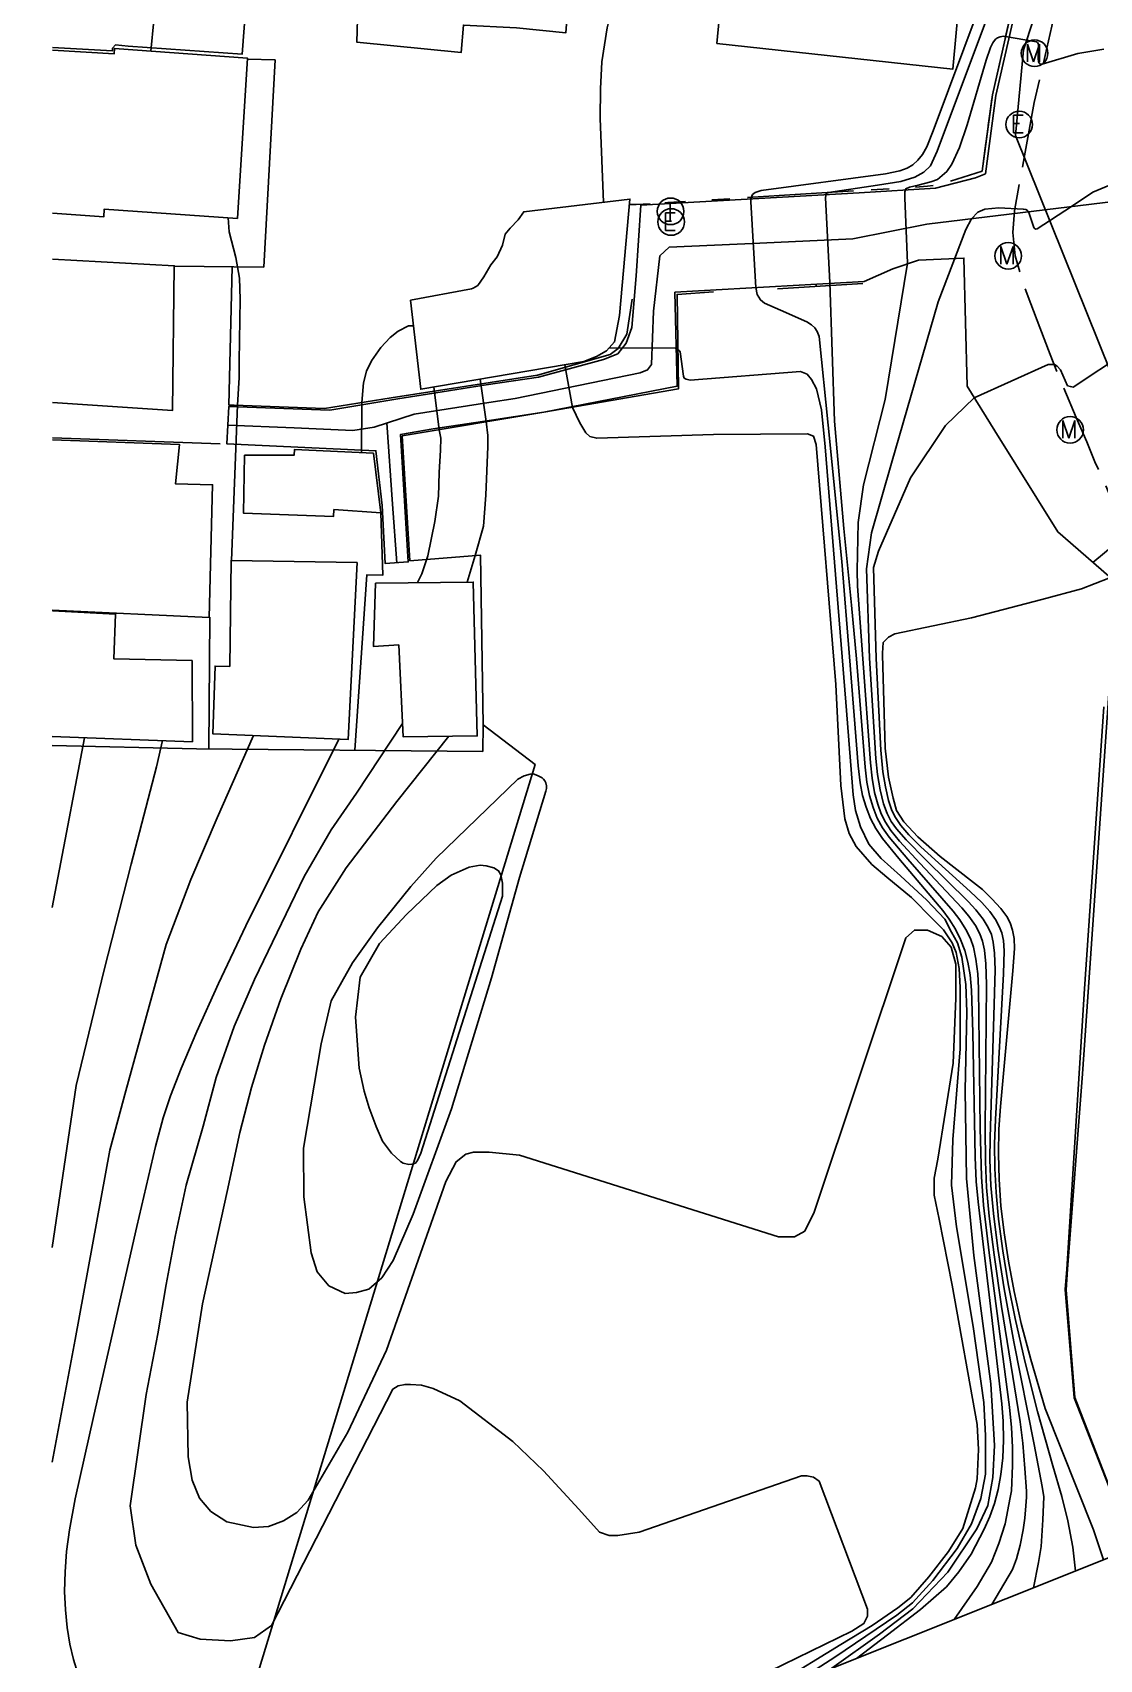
# Model space of a CAD drawing. Header units: feet. Extents: x 197796 to 199821, y 552499 to 555392.
# Drawn here: x 198490.1 to 198550.3, y 554070.7 to 554162.4 of the extents above; entities that cross this region are included whole.
import ezdxf

# ---------------------------------------------------------------- set-up
doc = ezdxf.new("R2010")
doc.units = ezdxf.units.FT
doc.header["$MEASUREMENT"] = 0
doc.linetypes.add('ANYANG1', pattern=[11.5, 6, -1, 1, -1.5, 1, -1])
doc.linetypes.add('ANYANG2', pattern=[6, 5, -1])
for name, color, linetype in [('AAA001', 7, 'CONTINUOUS'), ('AAA008', 7, 'CONTINUOUS'), ('AAC001', 7, 'CONTINUOUS'), ('AAC002', 7, 'CONTINUOUS'), ('AAC006', 7, 'ANYANG1'), ('AD002', 7, 'CONTINUOUS'), ('AD0022', 1, 'CONTINUOUS'), ('AE001', 1, 'ANYANG2'), ('AE200', 1, 'CONTINUOUS'), ('AZ0202', 7, 'CONTINUOUS'), ('AZ0203', 7, 'CONTINUOUS'), ('AZ080', 1, 'CONTINUOUS'), ('CAA001', 7, 'CONTINUOUS'), ('CAA002', 30, 'CONTINUOUS'), ('wipco_지적', 20, 'CONTINUOUS')]:
    doc.layers.add(name, color=color, linetype=linetype)
doc.styles.add('GHS', font='ROMANS', dxfattribs={"bigfont": 'NGSW.shx'})

# ---------------------------------------------------------------- blocks, each defined once
blk = doc.blocks.new('AE200')
at = {"layer": 'AE200'}
blk.add_circle((0, 0), 0.75, dxfattribs=at)
at = {"layer": 'AE200', "style": 'GHS'}
blk.add_text('M', height=1, dxfattribs=at).set_placement((-0.582, -0.477))
blk = doc.blocks.new('AZ0202')
at = {"layer": 'AZ0202'}
blk.add_circle((0, 0), 0.75, dxfattribs=at)
at = {"layer": 'AZ0202', "style": 'GHS'}
blk.add_text('E', height=1, dxfattribs=at).set_placement((-0.496, -0.477))
blk = doc.blocks.new('AZ0203')
at = {"layer": 'AZ0203'}
blk.add_circle((0, 0), 0.75, dxfattribs=at)
at = {"layer": 'AZ0203', "style": 'GHS'}
blk.add_text('T', height=1, dxfattribs=at).set_placement((-0.362, -0.524))

msp = doc.modelspace()

# ---------------------------------------------------------------- linework, layer by layer
at = {"layer": 'AAA001', "color": 255, "flags": 128}
for points in [[(198520.85, 554171.17), (198506.53, 554172.47), (198505.92, 554164.06), (198508.46, 554163.85), (198508.41, 554161.9), (198514.29, 554161.31), (198514.42, 554162.86), (198517.41, 554162.71), (198520.19, 554162.42)], [(198511.44, 554147.35), (198512.01, 554142.33), (198521.21, 554143.89), (198521.92, 554144.18), (198522.48, 554144.5), (198522.94, 554145), (198523.22, 554146.48), (198523.81, 554153.05), (198517.82, 554152.34), (198517.5, 554151.88), (198517.06, 554151.41), (198516.78, 554151.08), (198516.62, 554150.46), (198516.32, 554149.8), (198515.97, 554149.35), (198515.57, 554148.66), (198515.24, 554148.18), (198514.96, 554148.02), (198514.88, 554148)], [(198502.07, 554138.62), (198502.03, 554135.34), (198507.1, 554135.16), (198507.12, 554135.55), (198509.76, 554135.37), (198509.35, 554138.72), (198504.89, 554138.93), (198504.88, 554138.62)], [(198508.43, 554132.57), (198501.32, 554132.68), (198501.25, 554126.7), (198500.42, 554126.72), (198500.29, 554122.91), (198507.92, 554122.58)], [(198509.46, 554131.4), (198509.36, 554127.82), (198510.77, 554127.92), (198511.03, 554122.73), (198515.2, 554122.79), (198514.97, 554131.46)]]:
    msp.add_lwpolyline(points, close=True, dxfattribs=at)
for points in [[(198491.25, 554152.25), (198494.15, 554152.05), (198494.16, 554152.48), (198501.68, 554151.96), (198502.25, 554160.99), (198494.75, 554161.54), (198494.73, 554161.23), (198491.25, 554161.45)], [(198491.25, 554141.59), (198498.02, 554141.14), (198498.12, 554149.29), (198491.25, 554149.67)], [(198491.24, 554129.88), (198500.08, 554129.46), (198500.28, 554136.95), (198498.18, 554137), (198498.41, 554139.22), (198491.25, 554139.48)], [(198491.24, 554122.75), (198499.14, 554122.46), (198499.12, 554127.03), (198494.72, 554127.13), (198494.81, 554129.65), (198491.26, 554129.84)]]:
    msp.add_lwpolyline(points, dxfattribs=at)
at = {"layer": 'AAA008', "color": 255, "flags": 128}
for points in [[(198543.127, 554177.746), (198534.881, 554178.596), (198534.26, 554178.66), (198534.27, 554178.88), (198532.59, 554178.93), (198532.48, 554177.63), (198532.42, 554176.5), (198530.14, 554176.7), (198528.71, 554161.83), (198542, 554160.37), (198543.38, 554175.35), (198542.92, 554175.41)], [(198550.79, 554076.44), (198533.51, 554069.56), (198546.43, 554036.41), (198552.59, 554038.65), (198553.45, 554036.33), (198549.14, 554034.59), (198554.59, 554020.41), (198568.72, 554025.85), (198563.32, 554039.84), (198558.96, 554038.35), (198558.09, 554040.96), (198563.87, 554043.16)]]:
    msp.add_lwpolyline(points, close=True, dxfattribs=at)
at = {"layer": 'AAC001', "color": 255, "flags": 128}
for points in [[(198522.31, 554152.87), (198522.12, 554157.6), (198522.14, 554159.26), (198522.22, 554160.79), (198522.52, 554162.7), (198522.92, 554164.3), (198523.37, 554165.8), (198523.98, 554167.18), (198524.88, 554168.59), (198525.9, 554169.92), (198527.02, 554171.21), (198528.57, 554173.06), (198529.92, 554174.44)], [(198502.25, 554160.94), (198503.8, 554160.9), (198503.16, 554149.22), (198498.12, 554149.27)], [(198523.93, 554147.41), (198523.64, 554145.43), (198523.15, 554144.63), (198522.7, 554144.29), (198518.6, 554143.12), (198510.35, 554141.85), (198506.58, 554141.25), (198501.5, 554141.43), (198501.2, 554141.44), (198501.39, 554149.24)], [(198532.12, 554148), (198536.94, 554148.29)], [(198534.33, 554148.13), (198534.28, 554148.25)], [(198500.71, 554139.26), (198491.25, 554139.59)], [(198509.76, 554135.37), (198509.87, 554131.84), (198508.97, 554131.86), (198508.3, 554121.98)], [(198500.07, 554122.06), (198500.13, 554129.48)], [(198550.53, 554124.43), (198549.44, 554108.53), (198548.43, 554092.72), (198548.34, 554091.58), (198548.85, 554085.47), (198552.18, 554076.97), (198552.1, 554076.94)], [(198515.53, 554123.42), (198515.51, 554121.91), (198499.37, 554122.06), (198491.24, 554122.24)], [(198536.083, 554062.959), (198531.04, 554064.92), (198529.56, 554065.47), (198528.08, 554066.18), (198526.71, 554066.9), (198525.29, 554067.6), (198523.71, 554068.32), (198522.42, 554068.56), (198521.12, 554068.6), (198516.02, 554068.28), (198509.13, 554068.05), (198502.37, 554068.47), (198518.46, 554121.18), (198515.53, 554123.42)]]:
    msp.add_lwpolyline(points, dxfattribs=at)
at = {"layer": 'AAC002', "color": 255, "flags": 128}
msp.add_lwpolyline([(198515.53, 554123.42), (198515.38, 554132.98), (198511.4, 554132.66), (198510.97, 554139.7), (198518.95, 554141.03), (198526.54, 554142.35), (198526.46, 554147.68), (198528.52, 554147.82)], dxfattribs=at)
at = {"layer": 'AAC006', "color": 255, "flags": 128}
for points in [[(198523.68, 554207.59), (198524.8, 554208.03), (198526.13, 554208.57), (198527.09, 554208.95), (198528.62, 554209.38), (198529.97, 554209.53), (198531.76, 554209.56), (198533.52, 554209.27), (198535.23, 554208.76), (198536.1, 554208.45), (198537.19, 554207.92), (198538.25, 554207.47), (198539.41, 554206.79), (198541.2, 554205.65), (198542.6, 554204.55), (198544.04, 554203.05), (198545.12, 554201.77), (198546.4, 554199.89), (198547.35, 554198.18), (198548.28, 554196.3), (198548.64, 554194.82), (198548.85, 554193.91), (198549.18, 554192.12), (198549.71, 554189.29), (198549.74, 554189.01), (198549.88, 554187.36), (198549.87, 554184.88), (198549.86, 554183.53), (198549.5, 554180.43), (198548.56, 554176.64), (198546.92, 554170.41), (198546.11, 554167.15), (198544.24, 554158.92), (198543.66, 554154.62), (198541.22, 554153.85), (198540.59, 554153.77), (198524.16, 554152.74), (198523.78, 554152.75)], [(198548.03, 554196.81), (198548.28, 554196.3), (198548.64, 554194.82), (198548.85, 554193.91), (198549.18, 554192.12), (198549.71, 554189.29), (198549.74, 554189.01), (198549.88, 554187.36), (198549.87, 554184.88), (198549.86, 554183.53), (198549.5, 554180.43), (198548.56, 554176.64), (198546.92, 554170.41), (198546.11, 554167.15), (198544.24, 554158.92), (198543.66, 554154.62)]]:
    msp.add_lwpolyline(points, dxfattribs=at)
at = {"layer": 'AD002', "color": 255, "flags": 128}
for points in [[(198501.14, 554140.3), (198504.87, 554140.15), (198508.19, 554140), (198509.39, 554140.2), (198511.64, 554140.93), (198515.85, 554141.58), (198517.33, 554141.8), (198524.39, 554143.25), (198524.8, 554143.42), (198525.03, 554143.72), (198525.13, 554146.74), (198525.5, 554149.86), (198526.02, 554150.34), (198531.12, 554150.57), (198536.37, 554150.81), (198540.55, 554151.63), (198551.84, 554153.01)], [(198510.11, 554140.43), (198510.43, 554135.86), (198510.66, 554132.55)]]:
    msp.add_lwpolyline(points, dxfattribs=at)
at = {"layer": 'AD0022', "color": 255, "flags": 128}
for points in [[(198503.13, 554176.82), (198501.94, 554161.22), (198495.53, 554161.68), (198494.8, 554161.74), (198494.63, 554161.55), (198494.63, 554161.4), (198491.25, 554161.6)], [(198553.81, 554072.76), (198548.89, 554085.49), (198548.39, 554091.56), (198548.48, 554092.72), (198549.32, 554103.74), (198551.24, 554131.42), (198547.93, 554134.29), (198544.38, 554139.99), (198542.81, 554142.51), (198542.63, 554149.72), (198540.07, 554149.6), (198538.62, 554149.11), (198537.01, 554148.41), (198526.34, 554147.8), (198526.47, 554142.51), (198518.95, 554141.04), (198516.01, 554140.59), (198512.71, 554140.09), (198510.88, 554139.78), (198511.31, 554132.6), (198510.01, 554132.5), (198509.84, 554135.77), (198509.49, 554138.86), (198501.09, 554139.25), (198501.2, 554141.36), (198506.88, 554141.15), (198510.73, 554141.79), (198512.4, 554142.06), (198515.7, 554142.57), (198518.65, 554143.02), (198522.31, 554144), (198523.12, 554144.32), (198523.59, 554144.93), (198523.92, 554145.81), (198524.15, 554148.73), (198524.42, 554152.7), (198536.72, 554153.4), (198541.03, 554153.67), (198543.29, 554154.25), (198543.85, 554154.48), (198544.43, 554158.89), (198546.31, 554167.1)]]:
    msp.add_lwpolyline(points, dxfattribs=at)
at = {"layer": 'AE001', "color": 255, "flags": 128}
msp.add_lwpolyline([(198549.91, 554132.57), (198551.1, 554133.56), (198551.25, 554134.44), (198551.26, 554134.98), (198551.13, 554135.72), (198550.51, 554137.19), (198550.02, 554138.24), (198549.56, 554139.37), (198548.97, 554140.74), (198548.14, 554142.68), (198547.49, 554144.29), (198546.91, 554145.82), (198546.41, 554147.14), (198546.01, 554148.2), (198545.53, 554149.85), (198545.4, 554151.17), (198545.49, 554152.39), (198546.04, 554155.48), (198546.6, 554158.5), (198548.45, 554166.59), (198549.25, 554169.81), (198550.35, 554174.02), (198551.43, 554177.59), (198551.96, 554179.98), (198552.33, 554183.08), (198552.58, 554187.47), (198552.43, 554189.28), (198552.38, 554189.68), (198551.49, 554194.47), (198550.84, 554197.23), (198548.88, 554201.13), (198545.76, 554205.3), (198542.59, 554208), (198540.36, 554209.3), (198538.81, 554210.16), (198536.78, 554211.2), (198534.81, 554211.8), (198532.16, 554212.31), (198530.48, 554212.41), (198528.78, 554212.18), (198526.58, 554211.44), (198503.08, 554201.64), (198498.92, 554199.45), (198490.13, 554195.86)], dxfattribs=at)
at = {"layer": 'AZ080', "color": 255, "flags": 128}
msp.add_lwpolyline([(198548.02, 554196.83), (198548.28, 554196.3), (198548.64, 554194.82), (198548.85, 554193.91), (198549.18, 554192.12), (198549.71, 554189.29), (198549.74, 554189.01), (198549.88, 554187.36), (198549.87, 554184.88), (198549.86, 554183.53), (198549.5, 554180.43), (198548.56, 554176.64), (198546.92, 554170.41), (198546.11, 554167.15), (198544.24, 554158.92), (198543.66, 554154.62)], dxfattribs=at)
at = {"layer": 'CAA001', "color": 255, "flags": 128}
for points, elevation in [([(198536.572, 554070.779), (198538.32, 554072.1), (198540.18, 554073.53), (198541.65, 554074.81), (198542.34, 554075.66), (198543.04, 554076.66), (198543.78, 554078.06), (198544.1, 554078.77), (198544.36, 554079.51), (198544.57, 554080.3), (198544.72, 554081.15), (198544.83, 554082.08), (198544.87, 554083.08), (198544.85, 554084.15), (198544.77, 554085.13), (198544.09, 554090.96), (198543.43, 554096.51), (198543.33, 554097.67), (198543.27, 554099.04), (198543.13, 554106.06), (198543.06, 554108.46), (198542.98, 554109.32), (198542.85, 554110.03), (198542.68, 554110.68), (198542.45, 554111.3), (198542.16, 554111.89), (198541.81, 554112.46), (198541.44, 554112.95), (198538.96, 554115.88), (198538.04, 554117.01), (198537.67, 554117.56), (198537.37, 554118.13), (198537.12, 554118.76), (198536.92, 554119.43), (198536.78, 554120.15), (198536.68, 554121.1), (198536.18, 554127.25), (198535.75, 554132.61), (198534.98, 554140.31), (198534.47, 554145.3), (198534.37, 554145.59), (198534.23, 554145.79), (198534.04, 554145.96), (198533.78, 554146.13), (198532.3, 554146.78), (198531.39, 554147.18), (198531.17, 554147.37), (198530.98, 554147.68), (198530.91, 554148.07), (198530.62, 554152.9), (198530.62, 554153.07), (198530.72, 554153.3), (198530.86, 554153.42), (198531.2, 554153.54), (198538.22, 554154.48), (198539.03, 554154.65), (198539.43, 554154.8), (198539.75, 554154.99), (198540.03, 554155.24), (198540.29, 554155.56), (198540.54, 554156), (198540.9, 554156.9), (198545.22, 554168.47)], 65), ([(198497.14, 554164.861), (198496.8, 554161.39)], 55), ([(198511.6, 554145.91), (198511.32, 554145.91), (198510.75, 554145.6), (198510.29, 554145.25), (198509.77, 554144.69), (198509.23, 554143.93), (198508.95, 554143.34), (198508.79, 554142.69), (198508.69, 554141.59), (198508.68, 554138.752)], 60), ([(198550.8, 554131.67), (198549.26, 554131.08), (198547.03, 554130.48), (198543.06, 554129.44), (198538.74, 554128.55), (198538.39, 554128.35), (198538.09, 554128.05), (198538.05, 554127.46), (198538.05, 554127.35), (198538.19, 554122.1), (198538.39, 554120.46), (198538.64, 554119.27), (198538.84, 554118.58), (198539.24, 554117.94), (198540.03, 554117.09), (198541.3, 554115.99), (198543.17, 554114.53), (198543.68, 554114.13), (198544.21, 554113.61), (198544.72, 554113.05), (198545.05, 554112.6), (198545.24, 554112.24), (198545.37, 554111.84), (198545.46, 554111.37), (198545.49, 554110.81), (198545.4, 554109.55), (198544.69, 554101.9), (198544.61, 554100.61), (198544.58, 554099.23), (198544.62, 554097.78), (198544.72, 554096.3), (198544.9, 554094.77), (198545.14, 554093.17), (198545.46, 554091.47), (198545.87, 554089.66), (198546.4, 554087.63), (198547.22, 554084.86), (198549.93, 554078.02), (198550.51, 554076.329)], 70), ([(198492.69, 554069.92), (198492.44, 554070.72), (198492.24, 554071.59), (198492.08, 554072.52), (198491.98, 554073.52), (198491.94, 554074.56), (198491.96, 554075.66), (198492.05, 554076.81), (198492.21, 554078.03), (198492.54, 554079.77), (198493.58, 554084.48), (198496, 554095.12), (198497.07, 554099.63), (198497.5, 554101.26), (198497.91, 554102.49), (198498.5, 554104.03), (198499.39, 554106.12), (198500.61, 554108.83), (198502.16, 554112.07), (198507.401, 554122.602)], 60)]:
    msp.add_lwpolyline(points, dxfattribs=dict(at, elevation=elevation))
at = {"layer": 'CAA002', "color": 255, "flags": 128}
for points, elevation in [([(198544.07, 554163.63), (198541.13, 554155.75), (198540.75, 554154.93), (198540.37, 554154.56), (198539.86, 554154.28), (198539.07, 554154.04), (198537.77, 554153.84), (198535, 554153.43), (198534.86, 554153.36), (198534.83, 554153.12), (198535.08, 554148.34), (198535.33, 554140.53), (198535.87, 554134.47), (198536.29, 554130.15), (198536.57, 554127.14), (198537.06, 554121.02), (198537.16, 554120.18), (198537.31, 554119.42), (198537.51, 554118.75), (198537.75, 554118.15), (198538.04, 554117.61), (198538.42, 554117.08), (198539.47, 554115.84), (198542.03, 554112.91), (198542.41, 554112.42), (198542.75, 554111.88), (198543.01, 554111.37), (198543.17, 554110.88), (198543.31, 554110.2), (198543.41, 554109.38), (198543.45, 554108.57), (198543.55, 554100.67), (198543.62, 554097.92), (198543.74, 554096.34), (198544.06, 554093.64), (198545.2, 554084.94), (198545.32, 554083.79), (198545.38, 554082.69), (198545.37, 554081.66), (198545.32, 554080.22), (198545.25, 554079.85), (198544.96, 554078.36), (198544.61, 554077.26), (198544.18, 554076.21), (198543.39, 554074.84), (198542.086, 554072.975)], 66), ([(198550.52, 554161.5), (198549.05, 554161.25), (198547.05, 554160.66), (198547.01, 554160.65), (198546.91, 554160.68), (198546.83, 554160.78), (198546.82, 554160.97), (198546.84, 554161.57), (198546.84, 554161.79), (198546.78, 554161.88), (198546.73, 554161.92), (198544.86, 554162.23), (198544.67, 554162.2), (198544.53, 554162.14), (198544.41, 554162.06), (198544.27, 554161.86), (198544.13, 554161.6), (198543.88, 554160.89), (198542.82, 554157.23), (198542.38, 554155.95), (198541.96, 554155.01), (198541.68, 554154.61), (198541.14, 554154.16), (198540.76, 554154.03), (198540.06, 554153.84), (198539.56, 554153.72), (198539.36, 554153.63), (198539.3, 554153.45), (198539.3, 554153.13), (198539.45, 554149.43), (198538.2, 554141.75), (198536.98, 554136.94), (198536.67, 554134.82), (198536.61, 554132.12), (198536.63, 554131.22), (198536.94, 554127.14), (198537.37, 554121.26), (198537.46, 554120.41), (198537.6, 554119.59), (198537.78, 554118.94), (198537.97, 554118.4), (198538.21, 554117.92), (198538.52, 554117.45), (198539, 554116.86), (198540.15, 554115.61), (198542.52, 554113.1), (198542.91, 554112.63), (198543.28, 554112.09), (198543.53, 554111.63), (198543.69, 554111.21), (198543.79, 554110.71), (198543.87, 554109.94), (198543.91, 554108.77), (198543.84, 554100.65), (198543.85, 554098.79), (198543.91, 554097.32), (198544.06, 554095.72), (198544.34, 554093.53), (198544.76, 554090.62), (198545.8, 554084.11), (198545.95, 554082.92), (198546.07, 554081.49), (198546.16, 554080.2), (198546.16, 554079.87), (198546.13, 554079.38), (198546.07, 554078.68), (198545.98, 554078.02), (198545.81, 554077.17), (198545.59, 554076.39), (198545.37, 554075.8), (198544.215, 554073.822)], 67), ([(198501.149, 554151.997), (198501.21, 554151.21), (198501.59, 554149.75), (198501.8, 554148.59), (198501.83, 554147.4), (198501.77, 554143.92), (198501.77, 554142.99), (198501.68, 554141.43), (198501.34, 554132.68)], 59), ([(198522.627, 554144.66), (198526.37, 554144.65), (198526.58, 554144.52), (198526.63, 554144.43), (198526.83, 554143.06), (198526.86, 554142.96), (198526.97, 554142.89), (198527.2, 554142.85), (198533.42, 554143.33), (198533.79, 554143.18), (198534.05, 554142.87), (198534.33, 554142.36), (198534.61, 554141.17), (198534.82, 554139.08), (198535.39, 554131.89), (198535.97, 554124.69), (198536.39, 554119.46), (198536.53, 554118.58), (198536.8, 554117.66), (198537.27, 554116.69), (198537.96, 554115.87), (198539.06, 554114.9), (198540.54, 554113.52), (198541.55, 554112.46), (198541.94, 554111.73), (198542.28, 554111.12), (198542.52, 554110.31), (198542.74, 554108.77), (198542.8, 554107.23), (198542.71, 554102.81), (198542.78, 554097.83), (198543.2, 554093.5), (198544.15, 554086.26), (198544.36, 554082.78), (198544.26, 554080.98), (198543.99, 554079.4), (198543.36, 554078.08), (198541.72, 554075.65), (198539.76, 554073.57), (198537.87, 554072.15), (198535.182, 554070.226)], 64), ([(198548.92, 554075.696), (198548.78, 554077.05), (198548.49, 554078.54), (198548.15, 554079.9), (198547.64, 554081.63), (198546.79, 554084.7), (198546.07, 554087.54), (198545.52, 554089.94), (198545.13, 554091.9), (198544.83, 554093.76), (198544.59, 554095.54), (198544.45, 554097.04), (198544.37, 554098.4), (198544.36, 554099.79), (198544.41, 554101.16), (198544.86, 554109.37), (198544.9, 554110.67), (198544.86, 554111.25), (198544.77, 554111.68), (198544.63, 554112.04), (198544.42, 554112.43), (198544.09, 554112.88), (198543.65, 554113.39), (198542.99, 554114.01), (198540.21, 554116.53), (198539.53, 554117.21), (198539.08, 554117.74), (198538.78, 554118.18), (198538.57, 554118.59), (198538.39, 554119.14), (198538.21, 554119.91), (198538.06, 554120.77), (198537.95, 554121.99), (198537.68, 554127.15), (198537.54, 554132.28), (198537.81, 554133.2), (198539.62, 554137.34), (198541.59, 554140.29), (198543.22, 554141.85), (198547.38, 554143.72), (198547.74, 554143.72), (198547.89, 554143.63), (198548.07, 554143.43), (198548.48, 554142.53), (198548.64, 554142.48), (198548.79, 554142.45), (198551.74, 554144.41)], 69), ([(198533.31, 554069.54), (198535.35, 554070.84), (198538.86, 554073.21), (198539.73, 554073.91), (198540.88, 554075.18), (198542.26, 554076.98), (198543.06, 554078.36), (198543.59, 554079.79), (198543.85, 554081.17), (198543.85, 554083.34), (198543.75, 554085.2), (198543.16, 554089.49), (198542.21, 554095.11), (198541.94, 554097.45), (198542, 554100.04), (198542.43, 554105.14), (198542.43, 554108.61), (198542.37, 554109.68), (198542.2, 554110.58), (198541.97, 554111.13), (198541.49, 554111.85), (198540.87, 554112.48), (198539.67, 554113.68), (198538.29, 554114.83), (198537.44, 554115.54), (198536.56, 554116.56), (198536.16, 554117.28), (198535.93, 554118.12), (198535.7, 554119.99), (198535.41, 554125.68), (198534.3, 554139.22), (198534.15, 554139.69), (198533.81, 554139.82), (198528.52, 554139.77), (198521.94, 554139.57), (198521.55, 554139.67), (198521.32, 554139.87), (198520.99, 554140.44), (198520.57, 554141.31), (198520.129, 554143.707)], 63), ([(198512.76, 554142.457), (198513.06, 554140.05), (198513.14, 554139.58), (198513.13, 554138.89), (198513.06, 554137.63), (198513.02, 554136.3), (198512.81, 554134.88), (198512.42, 554132.94), (198512.07, 554131.93), (198511.823, 554131.426)], 61), ([(198515.36, 554142.898), (198515.71, 554140.51), (198515.79, 554139.73), (198515.79, 554139.11), (198515.69, 554136.35), (198515.55, 554134.62), (198515.08, 554132.96), (198514.639, 554131.456)], 62), ([(198510.992, 554123.479), (198508.4, 554119.55), (198506.97, 554117.5), (198505.45, 554114.86), (198502.65, 554109.06), (198501.5, 554106.41), (198500.48, 554103.53), (198499.74, 554100.79), (198498.79, 554097.46), (198498.17, 554094.57), (198497.67, 554091.86), (198497.19, 554089.08), (198496.53, 554085.66), (198495.64, 554079.39), (198495.95, 554077.16), (198496.8, 554074.97), (198498.33, 554072.24), (198499.58, 554071.87), (198501.29, 554071.77), (198502.64, 554071.95), (198503.61, 554072.63), (198510.44, 554085.96), (198510.75, 554086.15), (198511.13, 554086.23), (198511.44, 554086.23), (198512.05, 554086.19), (198512.71, 554086), (198514.21, 554085.3), (198517.2, 554083), (198518.93, 554081.35), (198520.93, 554079.2), (198522.09, 554077.89), (198522.63, 554077.7), (198523.13, 554077.7), (198524.32, 554077.89), (198533.47, 554081.08), (198533.78, 554081.08), (198534.16, 554081), (198534.47, 554080.77), (198537.2, 554073.55), (198537.2, 554073.16), (198537, 554072.74), (198536.31, 554072.32), (198530.93, 554069.68)], 61), ([(198491.23, 554081.85), (198492.53, 554088.75), (198494.49, 554099.43), (198495.39, 554102.78), (198496.2, 554105.71), (198497.67, 554111.02), (198499.06, 554114.69), (198500.53, 554118.16), (198502.58, 554122.811)], 59), ([(198491.24, 554113.11), (198492.05, 554117.35), (198493.061, 554122.683)], 57), ([(198491.24, 554093.94), (198492.58, 554103.08), (198494.17, 554109.59), (198495.69, 554115.55), (198497.12, 554121.04), (198497.45, 554122.522)], 58), ([(198513.596, 554122.767), (198510.66, 554119.09), (198507.81, 554115.34), (198506.24, 554112.87), (198505.26, 554110.76), (198504.12, 554107.96), (198503.21, 554105.36), (198502.48, 554102.97), (198501.82, 554100.43), (198501.11, 554097.1), (198499.72, 554090.76), (198498.84, 554085.23), (198498.91, 554082.14), (198499.12, 554080.82), (198499.55, 554079.81), (198500.19, 554079.06), (198501.09, 554078.48), (198502.58, 554078.16), (198503.43, 554078.21), (198504.28, 554078.53), (198505.03, 554079.01), (198505.67, 554079.7), (198507.9, 554083.53), (198510.08, 554088.15), (198513.43, 554097.67), (198514.02, 554098.78), (198514.55, 554099.21), (198514.98, 554099.31), (198515.88, 554099.31), (198517.58, 554099.15), (198532.18, 554094.55), (198533.08, 554094.55), (198533.67, 554094.87), (198534.2, 554095.93), (198539.36, 554111.41), (198539.84, 554111.84), (198540.58, 554111.84), (198541.38, 554111.47), (198541.91, 554110.88), (198542.18, 554109.92), (198542.18, 554108.01), (198542.02, 554104.34), (198541.17, 554098.92), (198540.96, 554097.86), (198540.96, 554096.9), (198541.23, 554095.54), (198541.97, 554091.82), (198543.39, 554083.97), (198543.45, 554082.56), (198543.39, 554080.91), (198543.29, 554080.39), (198542.57, 554078.1), (198541.77, 554076.8), (198540.65, 554075.38), (198539.64, 554074.21), (198538.91, 554073.63), (198537.46, 554072.63), (198535.7, 554071.57), (198532.15, 554069.38)], 62)]:
    msp.add_lwpolyline(points, dxfattribs=dict(at, elevation=elevation))
at = {"layer": 'CAA002', "color": 255, "elevation": 68}
msp.add_lwpolyline([(198551.26, 554154.01), (198549.91, 554153.44), (198548.69, 554152.63), (198546.76, 554151.37), (198546.69, 554151.36), (198546.65, 554151.38), (198546.6, 554151.42), (198546.56, 554151.51), (198546.27, 554152.35), (198546.22, 554152.41), (198546.13, 554152.46), (198545.98, 554152.49), (198544.61, 554152.55), (198543.82, 554152.49), (198543.42, 554152.32), (198543.07, 554151.94), (198542.75, 554151.33), (198541.18, 554147.25), (198538.56, 554138.16), (198537.42, 554134.23), (198537.14, 554132.21), (198537.31, 554127.17), (198537.67, 554121.52), (198537.76, 554120.61), (198537.91, 554119.74), (198538.11, 554118.95), (198538.3, 554118.42), (198538.53, 554117.97), (198538.83, 554117.54), (198539.37, 554116.93), (198540.48, 554115.8), (198542.87, 554113.46), (198543.3, 554112.99), (198543.71, 554112.45), (198544, 554111.99), (198544.18, 554111.59), (198544.29, 554111.16), (198544.36, 554110.53), (198544.39, 554109.59), (198544.32, 554107.01), (198544.11, 554100.15), (198544.1, 554098.88), (198544.16, 554097.44), (198544.3, 554095.86), (198544.55, 554093.88), (198544.9, 554091.61), (198545.45, 554088.63), (198546.59, 554082.84), (198547.04, 554080.48), (198547.13, 554079.89), (198547.09, 554078.6), (198546.98, 554077.08), (198546.83, 554076.18), (198546.55, 554074.752)], dxfattribs=at)
at = {"layer": 'CAA002', "color": 255, "flags": 128}
for points, elevation in [([(198518.86, 554120.42), (198518.59, 554120.56), (198518.36, 554120.65), (198518.19, 554120.63), (198517.84, 554120.53), (198517.49, 554120.35), (198512.88, 554115.89), (198511.46, 554114.3), (198509.57, 554111.96), (198508.17, 554110), (198506.97, 554107.85), (198506.4, 554105.43), (198505.41, 554099.55), (198505.43, 554096.8), (198505.84, 554093.65), (198506.18, 554092.58), (198506.84, 554091.78), (198507.75, 554091.35), (198508.39, 554091.4), (198509.08, 554091.6), (198509.82, 554092.24), (198510.46, 554093.22), (198511.59, 554095.83), (198513.75, 554101.77), (198516.01, 554109.14), (198517.59, 554114.8), (198519.07, 554119.67), (198519.11, 554119.83), (198519.11, 554119.97), (198519.07, 554120.14), (198519.01, 554120.26), (198518.94, 554120.35)], 63), ([(198516.63, 554113.75), (198516.62, 554114.48), (198516.52, 554114.95), (198516.4, 554115.18), (198516.13, 554115.35), (198515.7, 554115.46), (198515.36, 554115.49), (198514.74, 554115.38), (198513.73, 554114.93), (198512.93, 554114.35), (198511.21, 554112.71), (198509.68, 554111.08), (198508.6, 554109.19), (198508.34, 554106.93), (198508.55, 554104.05), (198508.83, 554102.76), (198509.11, 554101.82), (198509.5, 554100.76), (198509.85, 554099.93), (198510.36, 554099.26), (198510.87, 554098.8), (198511.03, 554098.7), (198511.34, 554098.63), (198511.53, 554098.65), (198511.71, 554098.69), (198511.83, 554098.85), (198512.01, 554099.26)], 64)]:
    msp.add_lwpolyline(points, close=True, dxfattribs=dict(at, elevation=elevation))
at = {"layer": 'wipco_지적', "color": 20}
msp.add_lwpolyline([(198650.063, 554128.718), (198638.517, 554139.622), (198629.775, 554147.926), (198606.356, 554147.084), (198594.669, 554136.24), (198571.056, 554131.475), (198567.98, 554130.854), (198560.663, 554133.874), (198554, 554138.998), (198550.947, 554143.082), (198550.915, 554143.281), (198545.536, 554156.638), (198545.999, 554161.468), (198549.988, 554173.631)], dxfattribs=at)

# ---------------------------------------------------------------- block references
at = {"layer": 'AE200', "color": 255}
for p in [(198546.62, 554161.27), (198545.13, 554149.85), (198548.62, 554140.04)]:
    msp.add_blockref('AE200', p, dxfattribs=at)
at = {"layer": 'AZ0202', "color": 255}
for p in [(198545.75, 554157.26), (198526.13, 554151.76)]:
    msp.add_blockref('AZ0202', p, dxfattribs=at)
at = {"layer": 'AZ0203', "color": 255}
msp.add_blockref('AZ0203', (198526.1, 554152.36), dxfattribs=at)

doc.saveas('drawing.dxf')
